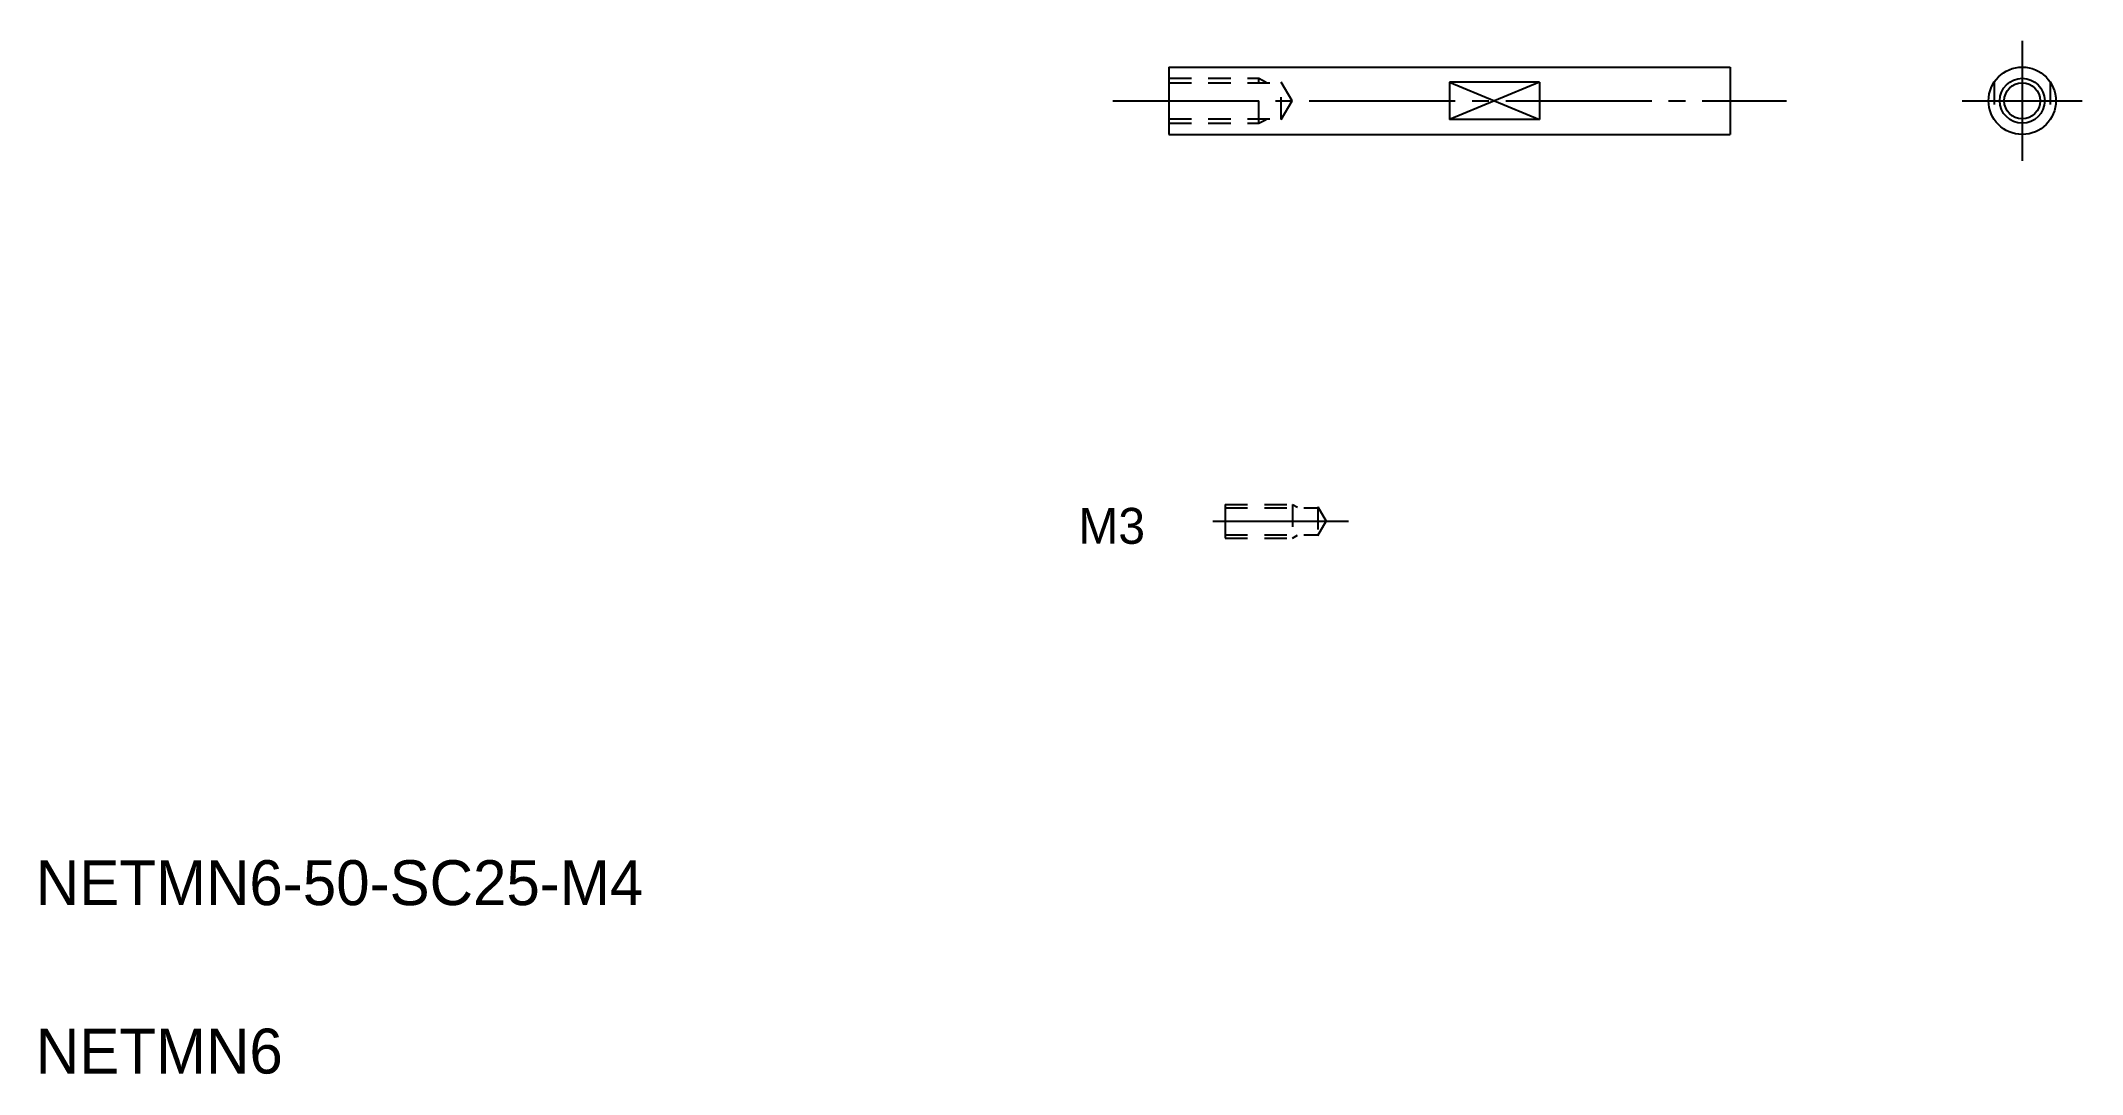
# Model space of a CAD drawing. Extents: x 10 to 192, y 37 to 129.
import ezdxf
from ezdxf.enums import TextEntityAlignment as Align

# ---------------------------------------------------------------- set-up
doc = ezdxf.new("R2010")
doc.units = 0
doc.linetypes.add('CENTER', pattern=[17.5, 13, -1.5, 1.5, -1.5])
doc.linetypes.add('DASHED', pattern=[3.5, 2, -1.5])
doc.layers.get('0').update_dxf_attribs({"linetype": 'CONTINUOUS'})
doc.layers.add('CENTER', color=1, linetype='CENTER')
doc.styles.get("Standard").update_dxf_attribs({"font": 'txt', "height": 3.2})

msp = doc.modelspace()

# ---------------------------------------------------------------- linework, layer by layer
at = {"color": 7, "linetype": 'CONTINUOUS'}
for p, q in [((110.92, 126.95), (160.92, 126.95)), ((110.92, 126.95), (110.92, 120.95)), ((135.92, 125.61), (135.92, 122.29)), ((143.92, 125.61), (135.92, 125.61)), ((143.92, 125.61), (143.92, 122.29)), ((160.92, 126.95), (160.92, 120.95)), ((143.92, 122.29), (135.92, 122.29)), ((110.92, 120.95), (160.92, 120.95)), ((115.92, 88), (115.92, 85))]:
    msp.add_line(p, q, dxfattribs=at)
at = {"color": 3, "linetype": 'DASHED'}
for p, q in [((110.92, 125.95), (118.92, 125.95)), ((110.92, 125.55), (120.92, 125.55)), ((118.92, 121.95), (118.92, 125.95)), ((118.92, 125.95), (119.59, 125.61)), ((121.89, 123.95), (120.92, 125.61)), ((120.92, 122.28), (120.92, 125.61)), ((184.42, 125.61), (184.42, 122.29)), ((189.42, 125.61), (189.42, 122.29)), ((120.92, 122.28), (121.89, 123.95)), ((110.92, 122.35), (120.92, 122.35)), ((110.92, 121.95), (118.92, 121.95)), ((118.92, 121.95), (119.59, 122.28)), ((115.92, 88), (121.92, 88)), ((115.92, 87.7), (124.17, 87.7)), ((121.92, 88), (121.92, 85)), ((121.92, 88), (122.38, 87.74)), ((124.17, 87.78), (124.17, 85.23)), ((124.17, 87.78), (124.91, 86.5)), ((124.17, 85.23), (124.91, 86.5)), ((115.92, 85.3), (124.17, 85.3)), ((115.92, 85), (121.92, 85)), ((121.92, 85), (122.38, 85.27))]:
    msp.add_line(p, q, dxfattribs=at)
at = {"color": 3, "linetype": 'CONTINUOUS'}
for p, q in [((135.92, 125.61), (143.92, 122.29)), ((143.92, 125.61), (135.92, 122.29))]:
    msp.add_line(p, q, dxfattribs=at)
at = {"color": 7, "linetype": 'CONTINUOUS'}
for radius in [3, 1.6]:
    msp.add_circle((186.92, 123.95), radius, dxfattribs=at)
at = {"color": 3, "linetype": 'CONTINUOUS'}
msp.add_circle((186.92, 123.95), 2, dxfattribs=at)
at = {"layer": 'CENTER', "color": 1, "linetype": 'CENTER'}
for p, q in [((186.92, 129.29), (186.92, 118.61)), ((105.92, 123.95), (165.92, 123.95)), ((181.57, 123.95), (192.26, 123.95)), ((114.83, 86.5), (126.91, 86.5))]:
    msp.add_line(p, q, dxfattribs=at)

# ---------------------------------------------------------------- texts
at = {"color": 7, "linetype": 'CONTINUOUS'}
msp.add_text('M3', height=3.2, dxfattribs=at).set_placement((108.79, 86.09), align=Align.MIDDLE_RIGHT)
for s, p in [('NETMN6-50-SC25-M4', (10, 52.31)), ('NETMN6', (10, 37.31))]:
    msp.add_text(s, height=4, dxfattribs=at).set_placement(p)

doc.saveas('drawing.dxf')
